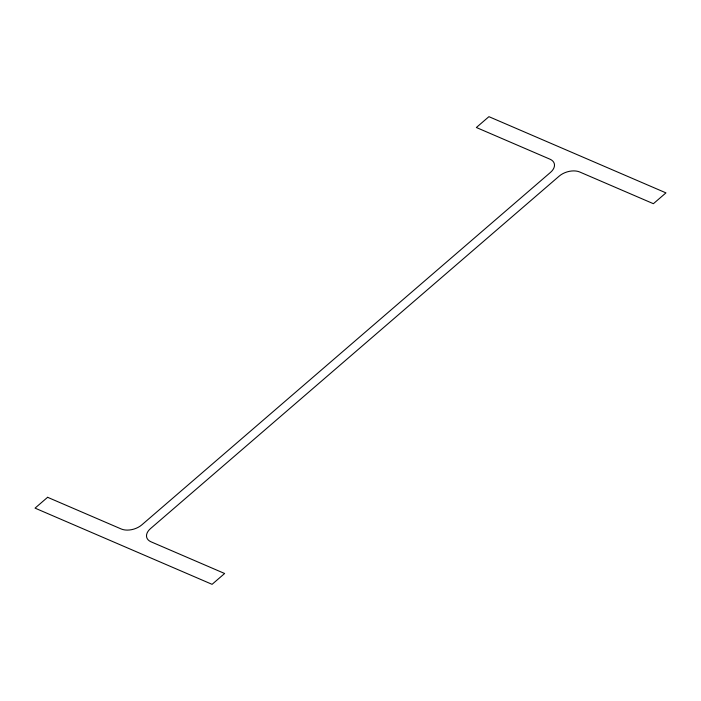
<?xml version="1.0" encoding="UTF-8"?>
<svg xmlns="http://www.w3.org/2000/svg" width="701" height="701" viewBox="0 0 701 701"><rect width="100%" height="100%" fill="white"/><g stroke="black" fill="none" stroke-linecap="round" stroke-linejoin="round"><path stroke-width="1.05" d="M47.607 497.298L35.05 508.129L212.079 584.336L224.635 573.497L151.013 541.803A14.958 9.148 -16.9 0 1 150.496 528.615L559.188 176.126A14.958 9.148 -16.9 0 1 579.762 172.008L653.393 203.702L665.95 192.871L488.921 116.664L476.365 127.503L549.987 159.197A14.958 9.148 -16.9 0 1 550.504 172.385L141.812 524.874A14.958 9.148 -16.9 0 1 121.238 528.992L47.607 497.298"/></g></svg>
